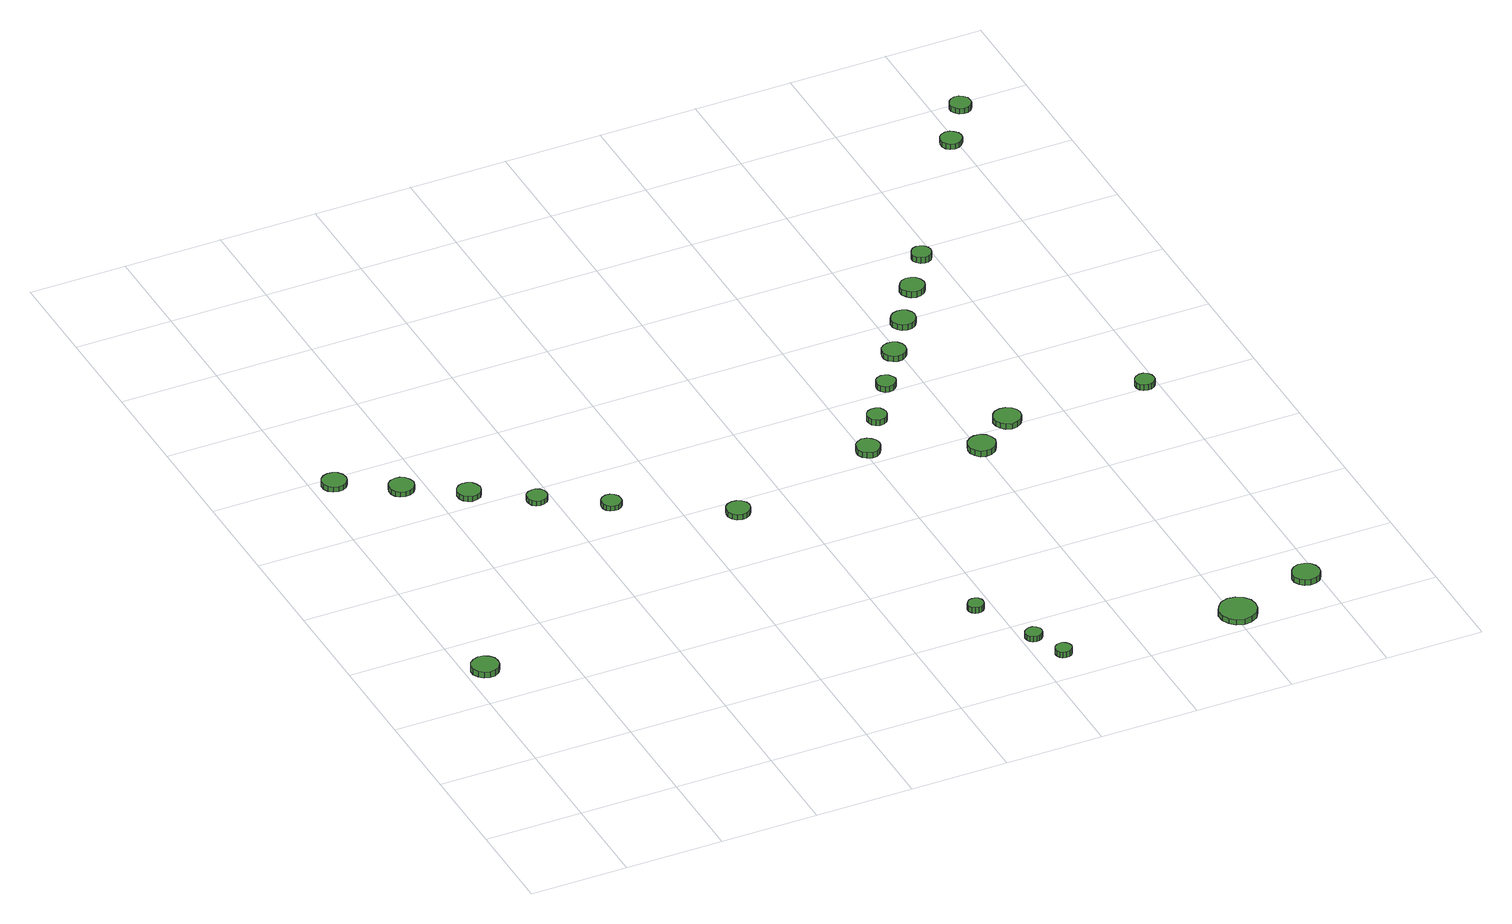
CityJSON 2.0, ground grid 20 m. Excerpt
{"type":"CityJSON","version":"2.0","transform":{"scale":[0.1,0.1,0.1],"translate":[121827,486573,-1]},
"CityObjects":{
"tree1":{"type":"SolitaryVegetationObject","attributes":{"function":"something"},"geometry":[{"type":"MultiSurface","lod":"1","boundaries":[[[0,1,2,3,4,5,6,7,8,9,10,11,12,13,14]],[[15,16,17,18,19,20,21,22,23,24,25,26,27,28,29]],[[0,29,28,1]],[[1,28,27,2]],[[2,27,26,3]],[[3,26,25,4]],[[4,25,24,5]],[[5,24,23,6]],[[6,23,22,7]],[[7,22,21,8]],[[8,21,20,9]],[[9,20,19,10]],[[10,19,18,11]],[[11,18,17,12]],[[12,17,16,13]],[[13,16,15,14]],[[14,15,29,0]]]}]},
"tree2":{"type":"SolitaryVegetationObject","attributes":{"function":"something"},"geometry":[{"type":"MultiSurface","lod":"1","boundaries":[[[30,31,32,33,34,35,36,37,38,39,40,41,42,43,44]],[[45,46,47,48,49,50,51,52,53,54,55,56,57,58,59]],[[30,59,58,31]],[[31,58,57,32]],[[32,57,56,33]],[[33,56,55,34]],[[34,55,54,35]],[[35,54,53,36]],[[36,53,52,37]],[[37,52,51,38]],[[38,51,50,39]],[[39,50,49,40]],[[40,49,48,41]],[[41,48,47,42]],[[42,47,46,43]],[[43,46,45,44]],[[44,45,59,30]]]}]},
"tree3":{"type":"SolitaryVegetationObject","attributes":{"function":"something"},"geometry":[{"type":"MultiSurface","lod":"1","boundaries":[[[60,61,62,63,64,65,66,67,68,69,70,71,72,73,74]],[[75,76,77,78,79,80,81,82,83,84,85,86,87,88,89]],[[60,89,88,61]],[[61,88,87,62]],[[62,87,86,63]],[[63,86,85,64]],[[64,85,84,65]],[[65,84,83,66]],[[66,83,82,67]],[[67,82,81,68]],[[68,81,80,69]],[[69,80,79,70]],[[70,79,78,71]],[[71,78,77,72]],[[72,77,76,73]],[[73,76,75,74]],[[74,75,89,60]]]}]},
"tree4":{"type":"SolitaryVegetationObject","attributes":{"function":"something"},"geometry":[{"type":"MultiSurface","lod":"1","boundaries":[[[90,91,92,93,94,95,96,97,98,99,100,101,102,103,104]],[[105,106,107,108,109,110,111,112,113,114,115,116,117,118,119]],[[90,119,118,91]],[[91,118,117,92]],[[92,117,116,93]],[[93,116,115,94]],[[94,115,114,95]],[[95,114,113,96]],[[96,113,112,97]],[[97,112,111,98]],[[98,111,110,99]],[[99,110,109,100]],[[100,109,108,101]],[[101,108,107,102]],[[102,107,106,103]],[[103,106,105,104]],[[104,105,119,90]]]}]},
"tree5":{"type":"SolitaryVegetationObject","attributes":{"function":"something"},"geometry":[{"type":"MultiSurface","lod":"1","boundaries":[[[120,121,122,123,124,125,126,127,128,129,130,131,132,133,134]],[[135,136,137,138,139,140,141,142,143,144,145,146,147,148,149]],[[120,149,148,121]],[[121,148,147,122]],[[122,147,146,123]],[[123,146,145,124]],[[124,145,144,125]],[[125,144,143,126]],[[126,143,142,127]],[[127,142,141,128]],[[128,141,140,129]],[[129,140,139,130]],[[130,139,138,131]],[[131,138,137,132]],[[132,137,136,133]],[[133,136,135,134]],[[134,135,149,120]]]}]},
"tree6":{"type":"SolitaryVegetationObject","attributes":{"function":"something"},"geometry":[{"type":"MultiSurface","lod":"1","boundaries":[[[150,151,152,153,154,155,156,157,158,159,160,161,162,163,164]],[[165,166,167,168,169,170,171,172,173,174,175,176,177,178,179]],[[150,179,178,151]],[[151,178,177,152]],[[152,177,176,153]],[[153,176,175,154]],[[154,175,174,155]],[[155,174,173,156]],[[156,173,172,157]],[[157,172,171,158]],[[158,171,170,159]],[[159,170,169,160]],[[160,169,168,161]],[[161,168,167,162]],[[162,167,166,163]],[[163,166,165,164]],[[164,165,179,150]]]}]},
"tree7":{"type":"SolitaryVegetationObject","attributes":{"function":"something"},"geometry":[{"type":"MultiSurface","lod":"1","boundaries":[[[180,181,182,183,184,185,186,187,188,189,190,191,192,193,194]],[[195,196,197,198,199,200,201,202,203,204,205,206,207,208,209]],[[180,209,208,181]],[[181,208,207,182]],[[182,207,206,183]],[[183,206,205,184]],[[184,205,204,185]],[[185,204,203,186]],[[186,203,202,187]],[[187,202,201,188]],[[188,201,200,189]],[[189,200,199,190]],[[190,199,198,191]],[[191,198,197,192]],[[192,197,196,193]],[[193,196,195,194]],[[194,195,209,180]]]}]},
"tree8":{"type":"SolitaryVegetationObject","attributes":{"function":"something"},"geometry":[{"type":"MultiSurface","lod":"1","boundaries":[[[210,211,212,213,214,215,216,217,218,219,220,221,222,223,224]],[[225,226,227,228,229,230,231,232,233,234,235,236,237,238,239]],[[210,239,238,211]],[[211,238,237,212]],[[212,237,236,213]],[[213,236,235,214]],[[214,235,234,215]],[[215,234,233,216]],[[216,233,232,217]],[[217,232,231,218]],[[218,231,230,219]],[[219,230,229,220]],[[220,229,228,221]],[[221,228,227,222]],[[222,227,226,223]],[[223,226,225,224]],[[224,225,239,210]]]}]},
"tree9":{"type":"SolitaryVegetationObject","attributes":{"function":"something"},"geometry":[{"type":"MultiSurface","lod":"1","boundaries":[[[240,241,242,243,244,245,246,247,248,249,250,251,252,253,254]],[[255,256,257,258,259,260,261,262,263,264,265,266,267,268,269]],[[240,269,268,241]],[[241,268,267,242]],[[242,267,266,243]],[[243,266,265,244]],[[244,265,264,245]],[[245,264,263,246]],[[246,263,262,247]],[[247,262,261,248]],[[248,261,260,249]],[[249,260,259,250]],[[250,259,258,251]],[[251,258,257,252]],[[252,257,256,253]],[[253,256,255,254]],[[254,255,269,240]]]}]},
"tree10":{"type":"SolitaryVegetationObject","attributes":{"function":"something"},"geometry":[{"type":"MultiSurface","lod":"1","boundaries":[[[270,271,272,273,274,275,276,277,278,279,280,281,282,283,284]],[[285,286,287,288,289,290,291,292,293,294,295,296,297,298,299]],[[270,299,298,271]],[[271,298,297,272]],[[272,297,296,273]],[[273,296,295,274]],[[274,295,294,275]],[[275,294,293,276]],[[276,293,292,277]],[[277,292,291,278]],[[278,291,290,279]],[[279,290,289,280]],[[280,289,288,281]],[[281,288,287,282]],[[282,287,286,283]],[[283,286,285,284]],[[284,285,299,270]]]}]},
"tree11":{"type":"SolitaryVegetationObject","attributes":{"function":"something"},"geometry":[{"type":"MultiSurface","lod":"1","boundaries":[[[300,301,302,303,304,305,306,307,308,309,310,311,312,313,314]],[[315,316,317,318,319,320,321,322,323,324,325,326,327,328,329]],[[300,329,328,301]],[[301,328,327,302]],[[302,327,326,303]],[[303,326,325,304]],[[304,325,324,305]],[[305,324,323,306]],[[306,323,322,307]],[[307,322,321,308]],[[308,321,320,309]],[[309,320,319,310]],[[310,319,318,311]],[[311,318,317,312]],[[312,317,316,313]],[[313,316,315,314]],[[314,315,329,300]]]}]},
"tree12":{"type":"SolitaryVegetationObject","attributes":{"function":"something"},"geometry":[{"type":"MultiSurface","lod":"1","boundaries":[[[330,331,332,333,334,335,336,337,338,339,340,341,342,343,344]],[[345,346,347,348,349,350,351,352,353,354,355,356,357,358,359]],[[330,359,358,331]],[[331,358,357,332]],[[332,357,356,333]],[[333,356,355,334]],[[334,355,354,335]],[[335,354,353,336]],[[336,353,352,337]],[[337,352,351,338]],[[338,351,350,339]],[[339,350,349,340]],[[340,349,348,341]],[[341,348,347,342]],[[342,347,346,343]],[[343,346,345,344]],[[344,345,359,330]]]}]},
"tree13":{"type":"SolitaryVegetationObject","attributes":{"function":"something"},"geometry":[{"type":"MultiSurface","lod":"1","boundaries":[[[360,361,362,363,364,365,366,367,368,369,370,371,372,373,374]],[[375,376,377,378,379,380,381,382,383,384,385,386,387,388,389]],[[360,389,388,361]],[[361,388,387,362]],[[362,387,386,363]],[[363,386,385,364]],[[364,385,384,365]],[[365,384,383,366]],[[366,383,382,367]],[[367,382,381,368]],[[368,381,380,369]],[[369,380,379,370]],[[370,379,378,371]],[[371,378,377,372]],[[372,377,376,373]],[[373,376,375,374]],[[374,375,389,360]]]}]},
"tree14":{"type":"SolitaryVegetationObject","attributes":{"function":"something"},"geometry":[{"type":"MultiSurface","lod":"1","boundaries":[[[390,391,392,393,394,395,396,397,398,399,400,401,402,403,404]],[[405,406,407,408,409,410,411,412,413,414,415,416,417,418,419]],[[390,419,418,391]],[[391,418,417,392]],[[392,417,416,393]],[[393,416,415,394]],[[394,415,414,395]],[[395,414,413,396]],[[396,413,412,397]],[[397,412,411,398]],[[398,411,410,399]],[[399,410,409,400]],[[400,409,408,401]],[[401,408,407,402]],[[402,407,406,403]],[[403,406,405,404]],[[404,405,419,390]]]}]},
"tree15":{"type":"SolitaryVegetationObject","attributes":{"function":"something"},"geometry":[{"type":"MultiSurface","lod":"1","boundaries":[[[420,421,422,423,424,425,426,427,428,429,430,431,432,433,434]],[[435,436,437,438,439,440,441,442,443,444,445,446,447,448,449]],[[420,449,448,421]],[[421,448,447,422]],[[422,447,446,423]],[[423,446,445,424]],[[424,445,444,425]],[[425,444,443,426]],[[426,443,442,427]],[[427,442,441,428]],[[428,441,440,429]],[[429,440,439,430]],[[430,439,438,431]],[[431,438,437,432]],[[432,437,436,433]],[[433,436,435,434]],[[434,435,449,420]]]}]},
"tree16":{"type":"SolitaryVegetationObject","attributes":{"function":"something"},"geometry":[{"type":"MultiSurface","lod":"1","boundaries":[[[450,451,452,453,454,455,456,457,458,459,460,461,462,463,464]],[[465,466,467,468,469,470,471,472,473,474,475,476,477,478,479]],[[450,479,478,451]],[[451,478,477,452]],[[452,477,476,453]],[[453,476,475,454]],[[454,475,474,455]],[[455,474,473,456]],[[456,473,472,457]],[[457,472,471,458]],[[458,471,470,459]],[[459,470,469,460]],[[460,469,468,461]],[[461,468,467,462]],[[462,467,466,463]],[[463,466,465,464]],[[464,465,479,450]]]}]},
"tree17":{"type":"SolitaryVegetationObject","attributes":{"function":"something"},"geometry":[{"type":"MultiSurface","lod":"1","boundaries":[[[480,481,482,483,484,485,486,487,488,489,490,491,492,493,494]],[[495,496,497,498,499,500,501,502,503,504,505,506,507,508,509]],[[480,509,508,481]],[[481,508,507,482]],[[482,507,506,483]],[[483,506,505,484]],[[484,505,504,485]],[[485,504,503,486]],[[486,503,502,487]],[[487,502,501,488]],[[488,501,500,489]],[[489,500,499,490]],[[490,499,498,491]],[[491,498,497,492]],[[492,497,496,493]],[[493,496,495,494]],[[494,495,509,480]]]}]},
"tree18":{"type":"SolitaryVegetationObject","attributes":{"function":"something"},"geometry":[{"type":"MultiSurface","lod":"1","boundaries":[[[510,511,512,513,514,515,516,517,518,519,520,521,522,523,524]],[[525,526,527,528,529,530,531,532,533,534,535,536,537,538,539]],[[510,539,538,511]],[[511,538,537,512]],[[512,537,536,513]],[[513,536,535,514]],[[514,535,534,515]],[[515,534,533,516]],[[516,533,532,517]],[[517,532,531,518]],[[518,531,530,519]],[[519,530,529,520]],[[520,529,528,521]],[[521,528,527,522]],[[522,527,526,523]],[[523,526,525,524]],[[524,525,539,510]]]}]},
"tree19":{"type":"SolitaryVegetationObject","attributes":{"function":"something"},"geometry":[{"type":"MultiSurface","lod":"1","boundaries":[[[540,541,542,543,544,545,546,547,548,549,550,551,552,553,554]],[[555,556,557,558,559,560,561,562,563,564,565,566,567,568,569]],[[540,569,568,541]],[[541,568,567,542]],[[542,567,566,543]],[[543,566,565,544]],[[544,565,564,545]],[[545,564,563,546]],[[546,563,562,547]],[[547,562,561,548]],[[548,561,560,549]],[[549,560,559,550]],[[550,559,558,551]],[[551,558,557,552]],[[552,557,556,553]],[[553,556,555,554]],[[554,555,569,540]]]}]},
"tree20":{"type":"SolitaryVegetationObject","attributes":{"function":"something"},"geometry":[{"type":"MultiSurface","lod":"1","boundaries":[[[570,571,572,573,574,575,576,577,578,579,580,581,582,583,584]],[[585,586,587,588,589,590,591,592,593,594,595,596,597,598,599]],[[570,599,598,571]],[[571,598,597,572]],[[572,597,596,573]],[[573,596,595,574]],[[574,595,594,575]],[[575,594,593,576]],[[576,593,592,577]],[[577,592,591,578]],[[578,591,590,579]],[[579,590,589,580]],[[580,589,588,581]],[[581,588,587,582]],[[582,587,586,583]],[[583,586,585,584]],[[584,585,599,570]]]}]},
"tree21":{"type":"SolitaryVegetationObject","attributes":{"function":"something"},"geometry":[{"type":"MultiSurface","lod":"1","boundaries":[[[600,601,602,603,604,605,606,607,608,609,610,611,612,613,614]],[[615,616,617,618,619,620,621,622,623,624,625,626,627,628,629]],[[600,629,628,601]],[[601,628,627,602]],[[602,627,626,603]],[[603,626,625,604]],[[604,625,624,605]],[[605,624,623,606]],[[606,623,622,607]],[[607,622,621,608]],[[608,621,620,609]],[[609,620,619,610]],[[610,619,618,611]],[[611,618,617,612]],[[612,617,616,613]],[[613,616,615,614]],[[614,615,629,600]]]}]},
"tree22":{"type":"SolitaryVegetationObject","attributes":{"function":"something"},"geometry":[{"type":"MultiSurface","lod":"1","boundaries":[[[630,631,632,633,634,635,636,637,638,639,640,641,642,643,644]],[[645,646,647,648,649,650,651,652,653,654,655,656,657,658,659]],[[630,659,658,631]],[[631,658,657,632]],[[632,657,656,633]],[[633,656,655,634]],[[634,655,654,635]],[[635,654,653,636]],[[636,653,652,637]],[[637,652,651,638]],[[638,651,650,639]],[[639,650,649,640]],[[640,649,648,641]],[[641,648,647,642]],[[642,647,646,643]],[[643,646,645,644]],[[644,645,659,630]]]}]},
"tree23":{"type":"SolitaryVegetationObject","attributes":{"function":"something"},"geometry":[{"type":"MultiSurface","lod":"1","boundaries":[[[660,661,662,663,664,665,666,667,668,669,670,671,672,673,674]],[[675,676,677,678,679,680,681,682,683,684,685,686,687,688,689]],[[660,689,688,661]],[[661,688,687,662]],[[662,687,686,663]],[[663,686,685,664]],[[664,685,684,665]],[[665,684,683,666]],[[666,683,682,667]],[[667,682,681,668]],[[668,681,680,669]],[[669,680,679,670]],[[670,679,678,671]],[[671,678,677,672]],[[672,677,676,673]],[[673,676,675,674]],[[674,675,689,660]]]}]},
"tree24":{"type":"SolitaryVegetationObject","attributes":{"function":"something"},"geometry":[{"type":"MultiSurface","lod":"1","boundaries":[[[690,691,692,693,694,695,696,697,698,699,700,701,702,703,704]],[[705,706,707,708,709,710,711,712,713,714,715,716,717,718,719]],[[690,719,718,691]],[[691,718,717,692]],[[692,717,716,693]],[[693,716,715,694]],[[694,715,714,695]],[[695,714,713,696]],[[696,713,712,697]],[[697,712,711,698]],[[698,711,710,699]],[[699,710,709,700]],[[700,709,708,701]],[[701,708,707,702]],[[702,707,706,703]],[[703,706,705,704]],[[704,705,719,690]]]}]}
},
"vertices":[
[62,492,28],[60,504,28],[53,513,28],[43,519,28],[32,520,28],[21,516,28],[12,509,28],[7,498,28],[7,487,28],[12,476,28],[21,468,28],[32,465,28],[43,466,28],[53,472,28],[60,481,28],[60,481,15],[53,472,15],[43,466,15],[32,465,15],[21,468,15],[12,476,15],[7,487,15],[7,498,15],[12,509,15],[21,516,15],[32,520,15],[43,519,15],[53,513,15],[60,504,15],[62,492,15],
[69,1175,19],[67,1186,19],[61,1194,19],[52,1199,19],[42,1200,19],[32,1197,19],[24,1190,19],[20,1181,19],[20,1170,19],[24,1161,19],[32,1154,19],[42,1151,19],[52,1152,19],[61,1157,19],[67,1165,19],[67,1165,8],[61,1157,8],[52,1152,8],[42,1151,8],[32,1154,8],[24,1161,8],[20,1170,8],[20,1181,8],[24,1190,8],[32,1197,8],[42,1200,8],[52,1199,8],[61,1194,8],[67,1186,8],[69,1175,8],
[178,1106,19],[175,1116,19],[169,1125,19],[160,1130,19],[150,1131,19],[140,1128,19],[132,1121,19],[128,1111,19],[128,1100,19],[132,1091,19],[140,1084,19],[150,1081,19],[160,1082,19],[169,1087,19],[175,1095,19],[175,1095,8],[169,1087,8],[160,1082,8],[150,1081,8],[140,1084,8],[132,1091,8],[128,1100,8],[128,1111,8],[132,1121,8],[140,1128,8],[150,1131,8],[160,1130,8],[169,1125,8],[175,1116,8],[178,1106,8],
[285,1036,19],[282,1046,19],[277,1054,19],[268,1059,19],[258,1060,19],[249,1057,19],[242,1050,19],[238,1041,19],[238,1031,19],[242,1022,19],[249,1016,19],[258,1012,19],[268,1014,19],[277,1018,19],[282,1026,19],[282,1026,8],[277,1018,8],[268,1014,8],[258,1012,8],[249,1016,8],[242,1022,8],[238,1031,8],[238,1041,8],[242,1050,8],[249,1057,8],[258,1060,8],[268,1059,8],[277,1054,8],[282,1046,8],[285,1036,8],
[390,964,19],[389,972,19],[384,979,19],[376,984,19],[368,984,19],[360,982,19],[353,976,19],[350,968,19],[350,960,19],[353,952,19],[360,946,19],[368,944,19],[376,945,19],[384,949,19],[389,956,19],[389,956,8],[384,949,8],[376,945,8],[368,944,8],[360,946,8],[353,952,8],[350,960,8],[350,968,8],[353,976,8],[360,982,8],[368,984,8],[376,984,8],[384,979,8],[389,972,8],[390,964,8],
[509,888,19],[508,896,19],[503,903,19],[496,907,19],[487,908,19],[479,905,19],[473,899,19],[470,892,19],[470,883,19],[473,876,19],[479,870,19],[487,868,19],[496,868,19],[503,873,19],[508,879,19],[508,879,8],[503,873,8],[496,868,8],[487,868,8],[479,870,8],[473,876,8],[470,883,8],[470,892,8],[473,899,8],[479,905,8],[487,908,8],[496,907,8],[503,903,8],[508,896,8],[509,888,8],
[716,753,26],[714,762,26],[708,770,26],[699,775,26],[690,776,26],[680,773,26],[673,767,26],[669,758,26],[669,748,26],[673,739,26],[680,732,26],[690,729,26],[699,730,26],[708,735,26],[714,743,26],[714,743,14],[708,735,14],[699,730,14],[690,729,14],[680,732,14],[673,739,14],[669,748,14],[669,758,14],[673,767,14],[680,773,14],[690,776,14],[699,775,14],[708,770,14],[714,762,14],[716,753,14],
[975,267,32],[974,273,32],[970,279,32],[964,282,32],[958,283,32],[951,281,32],[946,276,32],[943,270,32],[943,264,32],[946,257,32],[951,253,32],[958,251,32],[964,252,32],[970,255,32],[974,260,32],[974,260,19],[970,255,19],[964,252,19],[958,251,19],[951,253,19],[946,257,19],[943,264,19],[943,270,19],[946,276,19],[951,281,19],[958,283,19],[964,282,19],[970,279,19],[974,273,19],[975,267,19],
[1036,137,29],[1035,144,29],[1030,150,29],[1024,154,29],[1017,154,29],[1011,152,29],[1005,147,29],[1002,141,29],[1002,134,29],[1005,127,29],[1011,123,29],[1017,121,29],[1024,121,29],[1030,125,29],[1035,131,29],[1035,131,17],[1030,125,17],[1024,121,17],[1017,121,17],[1011,123,17],[1005,127,17],[1002,134,17],[1002,141,17],[1005,147,17],[1011,152,17],[1017,154,17],[1024,154,17],[1030,150,17],[1035,144,17],[1036,137,17],
[1064,65,30],[1062,72,30],[1058,77,30],[1052,81,30],[1045,81,30],[1039,79,30],[1034,75,30],[1031,68,30],[1031,62,30],[1034,55,30],[1039,51,30],[1045,49,30],[1052,49,30],[1058,53,30],[1062,58,30],[1062,58,17],[1058,53,17],[1052,49,17],[1045,49,17],[1039,51,17],[1034,55,17],[1031,62,17],[1031,68,17],[1034,75,17],[1039,79,17],[1045,81,17],[1052,81,17],[1058,77,17],[1062,72,17],[1064,65,17],
[1025,827,29],[1023,837,29],[1017,845,29],[1009,850,29],[999,852,29],[989,848,29],[982,842,29],[978,832,29],[978,822,29],[982,813,29],[989,807,29],[999,803,29],[1009,804,29],[1017,809,29],[1023,818,29],[1023,818,16],[1017,809,16],[1009,804,16],[999,803,16],[989,807,16],[982,813,16],[978,822,16],[978,832,16],[982,842,16],[989,848,16],[999,852,16],[1009,850,16],[1017,845,16],[1023,837,16],[1025,827,16],
[1082,916,27],[1080,924,27],[1076,931,27],[1068,935,27],[1060,936,27],[1052,933,27],[1046,928,27],[1043,920,27],[1043,912,27],[1046,904,27],[1052,899,27],[1060,896,27],[1068,897,27],[1076,901,27],[1080,908,27],[1080,908,14],[1076,901,14],[1068,897,14],[1060,896,14],[1052,899,14],[1046,904,14],[1043,912,14],[1043,920,14],[1046,928,14],[1052,933,14],[1060,936,14],[1068,935,14],[1076,931,14],[1080,924,14],[1082,916,14],
[1443,47,23],[1440,62,23],[1431,75,23],[1417,83,23],[1401,85,23],[1386,80,23],[1375,69,23],[1368,55,23],[1368,39,23],[1375,25,23],[1386,14,23],[1401,9,23],[1417,11,23],[1431,19,23],[1440,32,23],[1440,32,11],[1431,19,11],[1417,11,11],[1401,9,11],[1386,14,11],[1375,25,11],[1368,39,11],[1368,55,11],[1375,69,11],[1386,80,11],[1401,85,11],[1417,83,11],[1431,75,11],[1440,62,11],[1443,47,11],
[1226,739,31],[1223,751,31],[1217,760,31],[1207,766,31],[1195,767,31],[1184,763,31],[1176,756,31],[1171,745,31],[1171,734,31],[1176,723,31],[1184,715,31],[1195,712,31],[1207,713,31],[1217,719,31],[1223,728,31],[1223,728,18],[1217,719,18],[1207,713,18],[1195,712,18],[1184,715,18],[1176,723,18],[1171,734,18],[1171,745,18],[1176,756,18],[1184,763,18],[1195,767,18],[1207,766,18],[1217,760,18],[1223,751,18],[1226,739,18],
[1147,1011,24],[1145,1019,24],[1140,1026,24],[1133,1030,24],[1125,1031,24],[1117,1028,24],[1111,1023,24],[1108,1015,24],[1108,1007,24],[1111,1000,24],[1117,994,24],[1125,992,24],[1133,993,24],[1140,997,24],[1145,1003,24],[1145,1003,11],[1140,997,11],[1133,993,11],[1125,992,11],[1117,994,11],[1111,1000,11],[1108,1007,11],[1108,1015,11],[1111,1023,11],[1117,1028,11],[1125,1031,11],[1133,1030,11],[1140,1026,11],[1145,1019,11],[1147,1011,11],
[1211,1101,22],[1209,1111,22],[1203,1119,22],[1194,1124,22],[1184,1125,22],[1175,1122,22],[1167,1115,22],[1163,1106,22],[1163,1096,22],[1167,1087,22],[1175,1080,22],[1184,1077,22],[1194,1078,22],[1203,1083,22],[1209,1091,22],[1209,1091,10],[1203,1083,10],[1194,1078,10],[1184,1077,10],[1175,1080,10],[1167,1087,10],[1163,1096,10],[1163,1106,10],[1167,1115,10],[1175,1122,10],[1184,1125,10],[1194,1124,10],[1203,1119,10],[1209,1111,10],[1211,1101,10],
[1308,799,31],[1306,810,31],[1299,819,31],[1289,825,31],[1277,826,31],[1266,823,31],[1258,815,31],[1253,805,31],[1253,793,31],[1258,783,31],[1266,775,31],[1277,771,31],[1289,773,31],[1299,778,31],[1306,788,31],[1306,788,19],[1299,778,19],[1289,773,19],[1277,771,19],[1266,775,19],[1258,783,19],[1253,793,19],[1253,805,19],[1258,815,19],[1266,823,19],[1277,826,19],[1289,825,19],[1299,819,19],[1306,810,19],[1308,799,19],
[1274,1191,20],[1272,1201,20],[1266,1209,20],[1257,1214,20],[1247,1215,20],[1237,1212,20],[1230,1205,20],[1225,1196,20],[1225,1186,20],[1230,1176,20],[1237,1169,20],[1247,1166,20],[1257,1167,20],[1266,1172,20],[1272,1181,20],[1272,1181,7],[1266,1172,7],[1257,1167,7],[1247,1166,7],[1237,1169,7],[1230,1176,7],[1225,1186,7],[1225,1196,7],[1230,1205,7],[1237,1212,7],[1247,1215,7],[1257,1214,7],[1266,1209,7],[1272,1201,7],[1274,1191,7],
[1605,107,18],[1603,118,18],[1596,128,18],[1586,133,18],[1574,135,18],[1563,131,18],[1555,123,18],[1550,113,18],[1550,101,18],[1555,91,18],[1563,83,18],[1574,79,18],[1586,81,18],[1596,86,18],[1603,96,18],[1603,96,5],[1596,86,5],[1586,81,5],[1574,79,5],[1563,83,5],[1555,91,5],[1550,101,5],[1550,113,5],[1555,123,5],[1563,131,5],[1574,135,5],[1586,133,5],[1596,128,5],[1603,118,5],[1605,107,5],
[1336,1280,20],[1334,1290,20],[1328,1299,20],[1319,1304,20],[1309,1305,20],[1299,1302,20],[1292,1295,20],[1287,1286,20],[1287,1275,20],[1292,1266,20],[1299,1259,20],[1309,1256,20],[1319,1257,20],[1328,1262,20],[1334,1271,20],[1334,1271,7],[1328,1262,7],[1319,1257,7],[1309,1256,7],[1299,1259,7],[1292,1266,7],[1287,1275,7],[1287,1286,7],[1292,1295,7],[1299,1302,7],[1309,1305,7],[1319,1304,7],[1328,1299,7],[1334,1290,7],[1336,1280,7],
[1394,1371,20],[1392,1379,20],[1387,1386,20],[1380,1390,20],[1372,1391,20],[1364,1389,20],[1358,1383,20],[1354,1375,20],[1354,1367,20],[1358,1360,20],[1364,1354,20],[1372,1351,20],[1380,1352,20],[1387,1356,20],[1392,1363,20],[1392,1363,7],[1387,1356,7],[1380,1352,7],[1372,1351,7],[1364,1354,7],[1358,1360,7],[1354,1367,7],[1354,1375,7],[1358,1383,7],[1364,1389,7],[1372,1391,7],[1380,1390,7],[1387,1386,7],[1392,1379,7],[1394,1371,7],
[1590,801,26],[1589,809,26],[1584,816,26],[1577,820,26],[1569,821,26],[1561,818,26],[1555,813,26],[1552,805,26],[1552,797,26],[1555,790,26],[1561,785,26],[1569,782,26],[1577,783,26],[1584,787,26],[1589,794,26],[1589,794,13],[1584,787,13],[1577,783,13],[1569,782,13],[1561,785,13],[1555,790,13],[1552,797,13],[1552,805,13],[1555,813,13],[1561,818,13],[1569,821,13],[1577,820,13],[1584,816,13],[1589,809,13],[1590,801,13],
[1610,1687,19],[1608,1696,19],[1602,1703,19],[1595,1708,19],[1586,1709,19],[1577,1706,19],[1570,1700,19],[1567,1691,19],[1567,1682,19],[1570,1674,19],[1577,1668,19],[1586,1665,19],[1595,1666,19],[1602,1671,19],[1608,1678,19],[1608,1678,7],[1602,1671,7],[1595,1666,7],[1586,1665,7],[1577,1668,7],[1570,1674,7],[1567,1682,7],[1567,1691,7],[1570,1700,7],[1577,1706,7],[1586,1709,7],[1595,1708,7],[1602,1703,7],[1608,1696,7],[1610,1687,7],
[1675,1784,19],[1674,1793,19],[1668,1800,19],[1661,1805,19],[1652,1806,19],[1643,1803,19],[1637,1797,19],[1633,1789,19],[1633,1780,19],[1637,1772,19],[1643,1766,19],[1652,1763,19],[1661,1764,19],[1668,1768,19],[1674,1776,19],[1674,1776,7],[1668,1768,7],[1661,1764,7],[1652,1763,7],[1643,1766,7],[1637,1772,7],[1633,1780,7],[1633,1789,7],[1637,1797,7],[1643,1803,7],[1652,1806,7],[1661,1805,7],[1668,1800,7],[1674,1793,7],[1675,1784,7]
]}
